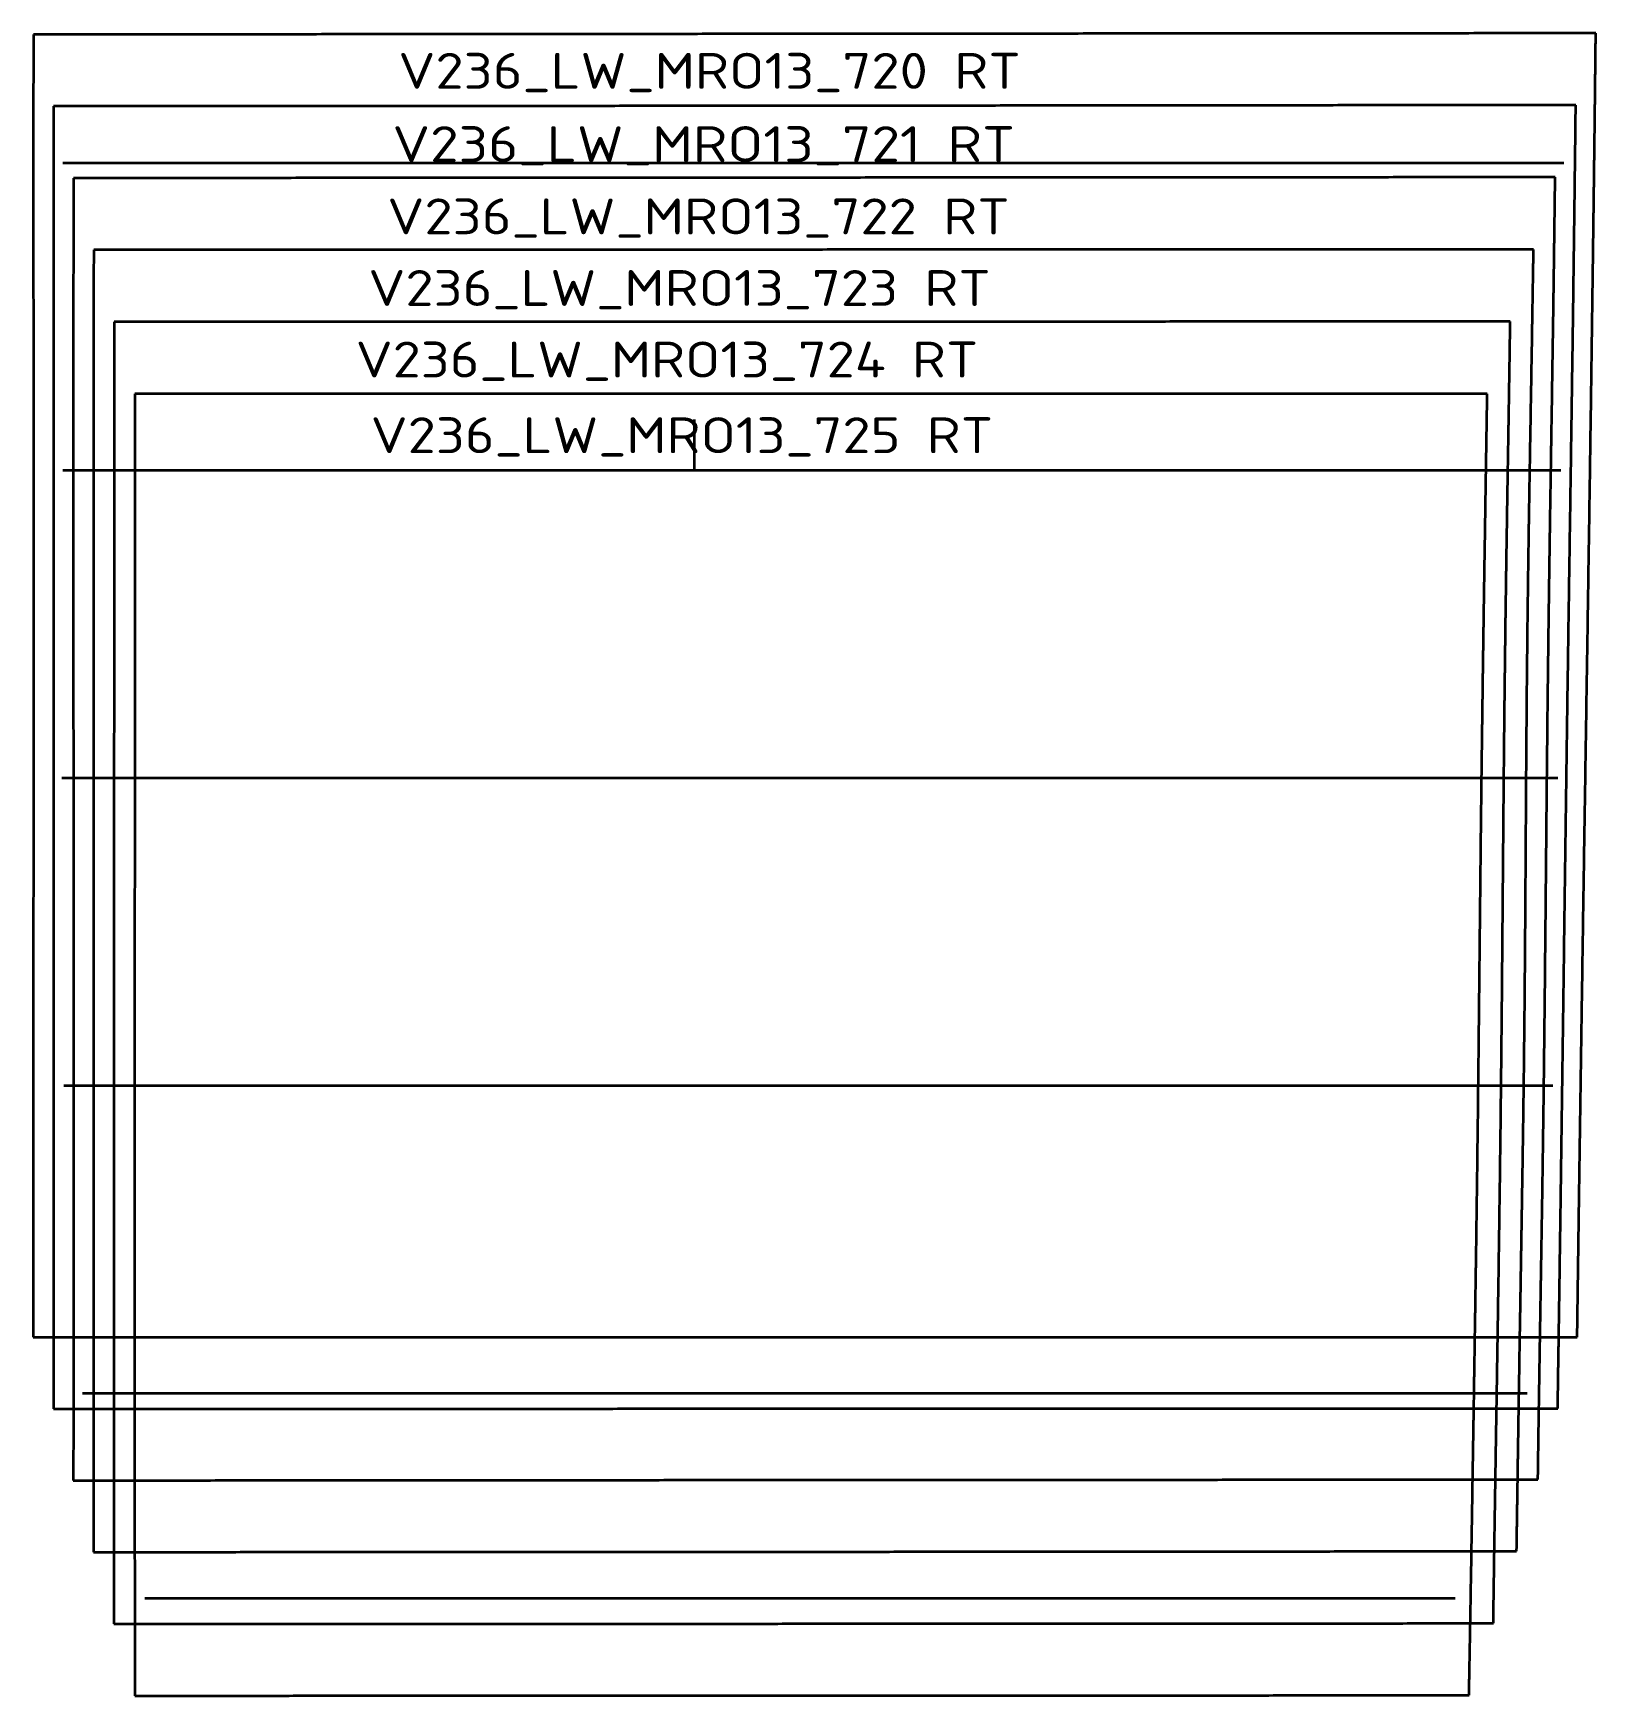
# Model space of a CAD drawing. Extents: x 53238 to 54762, y 24815 to 26436.
import ezdxf
from ezdxf.enums import TextEntityAlignment as Align

# ---------------------------------------------------------------- set-up
doc = ezdxf.new("R2010")
doc.units = 0
for name, color, linetype, lineweight in [('MARKERS', 7, 'Continuous', 13), ('OUTER', 7, 'Continuous', 13), ('ROSETTE', 7, 'Continuous', 13), ('STRATEGYPOINT', 7, 'Continuous', 13), ('TEXT', 7, 'Continuous', 13)]:
    doc.layers.add(name, color=color, linetype=linetype, lineweight=lineweight)
doc.styles.get("Standard").update_dxf_attribs({"font": 'isocp.shx'})

# ---------------------------------------------------------------- blocks, each defined once
blk = doc.blocks.new('V236_LW_MRO13_720 RT_TEXT_1')
at = {"layer": 'TEXT', "color": 14, "lineweight": 13, "width": 1.101505}
blk.add_text('V236_LW_MRO13_720 RT', height=35, dxfattribs=at).set_placement((-288.976562, 372.411774), (318.228027, 372.411774), align=Align.FIT)
blk = doc.blocks.new('V236_LW_MRO13_721 RT_TEXT_2')
at = {"layer": 'TEXT', "color": 14, "lineweight": 13, "width": 1.115672}
blk.add_text('V236_LW_MRO13_721 RT', height=35, dxfattribs=at).set_placement((-294.636719, 300.939117), (312.567871, 300.939117), align=Align.FIT)
blk = doc.blocks.new('V236_LW_MRO13_722 RT_TEXT_3')
at = {"layer": 'TEXT', "color": 14, "lineweight": 13, "width": 1.101505}
blk.add_text('V236_LW_MRO13_722 RT', height=35, dxfattribs=at).set_placement((-299.730469, 230.466476), (307.474121, 230.466476), align=Align.FIT)
blk = doc.blocks.new('V236_LW_MRO13_723 RT_TEXT_4')
at = {"layer": 'TEXT', "color": 14, "lineweight": 13, "width": 1.101505}
blk.add_text('V236_LW_MRO13_723 RT', height=35, dxfattribs=at).set_placement((-318.21875, 160.653976), (288.98584, 160.653976), align=Align.FIT)
blk = doc.blocks.new('V236_LW_MRO13_724 RT_TEXT_5')
at = {"layer": 'TEXT', "color": 14, "lineweight": 13, "width": 1.094555}
blk.add_text('V236_LW_MRO13_724 RT', height=35, dxfattribs=at).set_placement((-330.484375, 90.862953), (276.720215, 90.862953), align=Align.FIT)
blk = doc.blocks.new('V236_LW_MRO13_725 RT_TEXT_6')
at = {"layer": 'TEXT', "color": 14, "lineweight": 13, "width": 1.101505}
blk.add_text('V236_LW_MRO13_725 RT', height=35, dxfattribs=at).set_placement((-315.90625, 17.056314), (291.29834, 17.056314), align=Align.FIT)

msp = doc.modelspace()

# ---------------------------------------------------------------- linework, layer by layer
at = {"layer": 'MARKERS', "color": 5, "lineweight": 35}
for p, q in [((54731, 26309.3), (53267, 26309.3)), ((54728, 26009.3), (53267, 26009.3)), ((54725, 25709.3), (53266, 25709.3)), ((54720, 25409.3), (53268, 25409.3)), ((54695, 25109.3), (53286, 25109.3)), ((54625, 24909.3), (53347, 24909.3))]:
    msp.add_line(p, q, dxfattribs=at)
at = {"layer": 'OUTER', "color": 3, "lineweight": 35}
for points, knots in [([(53238.2, 26434.6), (53238, 26309.9), (53238.3, 26055.9), (53238.3, 25801.8), (53238.1, 25547.8), (53238, 25293.7), (53238.1, 25164.3)], [0, 0, 0, 0, 0, 0, 623.018027, 1270.272036, 1270.272036, 1270.272036, 1270.272036, 1270.272036, 1270.272036]), ([(54743.9, 25164.2), (54745.6, 25289.5), (54748.5, 25493.9), (54752.5, 25748.2), (54756.6, 26002.6), (54760, 26256.9), (54761.5, 26385.9), (54762, 26435.9)], [0, 0, 0, 0, 0, 0, 626.621187, 1022.140121, 1271.829345, 1271.829345, 1271.829345, 1271.829345, 1271.829345, 1271.829345]), ([(54724.9, 25094.7), (54725.9, 25160.5), (54727.8, 25288), (54731.3, 25542.2), (54734.2, 25796.4), (54738.6, 26050.6), (54741.1, 26239), (54742.5, 26365.8)], [0, 0, 0, 0, 0, 0, 329.170143, 637.332426, 1271.214834, 1271.214834, 1271.214834, 1271.214834, 1271.214834, 1271.214834]), ([(54705.6, 25025.3), (54706.4, 25087.1), (54707.9, 25181.2), (54710.9, 25339.5), (54712.9, 25526.2), (54714.3, 25712.8), (54716.5, 25905.1), (54719.2, 26065), (54720.7, 26160.8), (54721.6, 26228.1), (54722.4, 26295.5)], [0, 0, 0, 0, 0, 0, 308.728883, 470.846155, 791.513166, 933.37252, 933.37252, 1270.315369, 1270.315369, 1270.315369, 1270.315369, 1270.315369, 1270.315369]), ([(53297, 26224.5), (53296.8, 26067.6), (53297.2, 25813.6), (53296.1, 25559.6), (53297.5, 25305.6), (53296.6, 25051.7), (53296.7, 24954.6)], [0, 0, 0, 0, 0, 0, 784.422343, 1269.887434, 1269.887434, 1269.887434, 1269.887434, 1269.887434, 1269.887434]), ([(54684.8, 24955.4), (54685.7, 25012.4), (54686.5, 25069.4), (54687.9, 25160.3), (54690.4, 25303.2), (54693, 25478), (54694, 25675), (54694.9, 25872), (54698.2, 26034.9), (54700.1, 26146), (54701.3, 26225.1)], [0, 0, 0, 0, 0, 0, 284.958673, 284.958673, 454.753401, 714.412288, 874.278453, 1269.870979, 1269.870979, 1269.870979, 1269.870979, 1269.870979, 1269.870979]), ([(53316.9, 26154.3), (53316.9, 26025), (53317, 25834.8), (53316.4, 25580.8), (53317.1, 25326.8), (53316.6, 25072.9), (53316.8, 24948.2), (53316.8, 24884.5)], [0, 0, 0, 0, 0, 0, 646.531235, 951.338882, 1269.828375, 1269.828375, 1269.828375, 1269.828375, 1269.828375, 1269.828375]), ([(54662.1, 24885.2), (54663, 24948.7), (54664.7, 25059.5), (54666.8, 25186), (54669.5, 25359.7), (54671.1, 25549.1), (54672.5, 25739.5), (54674.1, 25882.6), (54676.3, 26010), (54677.7, 26090.2), (54678.6, 26154.7)], [0, 0, 0, 0, 0, 0, 317.879709, 553.881337, 632.543696, 868.533043, 947.197333, 1269.655871, 1269.655871, 1269.655871, 1269.655871, 1269.655871, 1269.655871]), ([(54638.4, 24815.1), (54639, 24846.9), (54641, 24956.1), (54642.8, 25084.6), (54645.7, 25244.2), (54648.6, 25498), (54650.5, 25720), (54652.7, 25864.6), (54654.7, 25989.9), (54656.2, 26084.2)], [0, 0, 0, 0, 0, 0, 159.122943, 546.126993, 642.873541, 797.663935, 1269.306088, 1269.306088, 1269.306088, 1269.306088, 1269.306088, 1269.306088]), ([(53238.1, 25164.3), (53396.5, 25164.3), (53555, 25164.3), (53713.4, 25164.3), (54014.6, 25164.4), (54315.8, 25164.3), (54458.5, 25164.3), (54601.2, 25164.3), (54743.9, 25164.2)], [0, 0, 0, 0, 0, 0, 792.236324, 792.236324, 792.236324, 1505.862408, 1505.862408, 1505.862408, 1505.862408, 1505.862408, 1505.862408])]:
    msp.add_open_spline(points, degree=5, knots=knots, dxfattribs=at)
for points in [[(54762, 26435.9), (54457.2, 26435.6), (54152.5, 26435.4), (53847.7, 26435.1), (53542.9, 26434.8), (53238.2, 26434.6)], [(54742.5, 26365.8), (54445.6, 26365.5), (54148.6, 26365.2), (53851.6, 26364.9), (53554.7, 26364.7), (53257.7, 26364.6)], [(53257.7, 26364.6), (53257.9, 26110.5), (53257.8, 25856.5), (53257.8, 25602.5), (53258, 25348.4), (53257.7, 25094.4)], [(53277.3, 26294.5), (53276.8, 26040.5), (53277, 25786.5), (53277.5, 25532.5), (53277.6, 25278.5), (53277.1, 25024.5)], [(54722.4, 26295.5), (54433.4, 26295.2), (54144.4, 26295), (53855.3, 26295), (53566.3, 26294.8), (53277.3, 26294.5)], [(54701.3, 26225.1), (54420.4, 26225), (54139.6, 26224.9), (53858.7, 26224.7), (53577.8, 26224.6), (53297, 26224.5)], [(54678.6, 26154.7), (54406.3, 26154.6), (54133.9, 26154.5), (53861.6, 26154.5), (53589.2, 26154.4), (53316.9, 26154.3)], [(53337, 26084.2), (53337.1, 25830.3), (53337, 25576.4), (53336.8, 25322.4), (53336.8, 25068.5), (53337.1, 24814.5)], [(54656.2, 26084.2), (54392.3, 26084.2), (54128.5, 26084.2), (53864.7, 26084.2), (53600.8, 26084.2), (53337, 26084.2)], [(53257.7, 25094.4), (53551.1, 25094.4), (53844.6, 25094.5), (54138, 25094.6), (54431.4, 25094.6), (54724.9, 25094.7)], [(53277.1, 25024.5), (53562.8, 25024.7), (53848.5, 25024.9), (54134.2, 25025.2), (54419.9, 25025.3), (54705.6, 25025.3)], [(53296.7, 24954.6), (53574.3, 24954.8), (53851.9, 24955.1), (54129.6, 24954.7), (54407.2, 24955.5), (54684.8, 24955.4)], [(53316.8, 24884.5), (53585.8, 24884.7), (53854.9, 24884.8), (54124, 24884.8), (54393, 24885), (54662.1, 24885.2)], [(53337.1, 24814.5), (53597.4, 24814.7), (53857.6, 24814.7), (54117.9, 24814.7), (54378.1, 24814.8), (54638.4, 24815.1)]]:
    msp.add_open_spline(points, degree=5, dxfattribs=at)
at = {"layer": 'ROSETTE', "color": 150, "lineweight": 35}
for p, q in [((53883, 26009.3), (53883, 26059.3)), ((53883, 26009.3), (53883, 26059.3)), ((53883, 26009.3), (53883, 26059.3)), ((53883, 26009.3), (53883, 26059.3)), ((53883, 26009.3), (53883, 26059.3)), ((53883, 26009.3), (53883, 26059.3)), ((53983, 26009.3), (53883, 26009.3)), ((53983, 26009.3), (53883, 26009.3)), ((53983, 26009.3), (53883, 26009.3)), ((53983, 26009.3), (53883, 26009.3)), ((53983, 26009.3), (53883, 26009.3)), ((53983, 26009.3), (53883, 26009.3))]:
    msp.add_line(p, q, dxfattribs=at)
at = {"layer": 'STRATEGYPOINT', "color": 7, "lineweight": 5}
msp.add_point((53883, 26009.3), dxfattribs=at)
msp.add_point((53883, 26009.3), dxfattribs=at)
msp.add_point((53883, 26009.3), dxfattribs=at)
msp.add_point((53883, 26009.3), dxfattribs=at)
msp.add_point((53883, 26009.3), dxfattribs=at)
msp.add_point((53883, 26009.3), dxfattribs=at)

# ---------------------------------------------------------------- block references
at = {"layer": 'TEXT', "color": 7, "lineweight": 0}
for name in ['V236_LW_MRO13_720 RT_TEXT_1', 'V236_LW_MRO13_721 RT_TEXT_2', 'V236_LW_MRO13_722 RT_TEXT_3', 'V236_LW_MRO13_723 RT_TEXT_4', 'V236_LW_MRO13_724 RT_TEXT_5', 'V236_LW_MRO13_725 RT_TEXT_6']:
    msp.add_blockref(name, (53883, 26009.3), dxfattribs=at)

doc.saveas('drawing.dxf')
